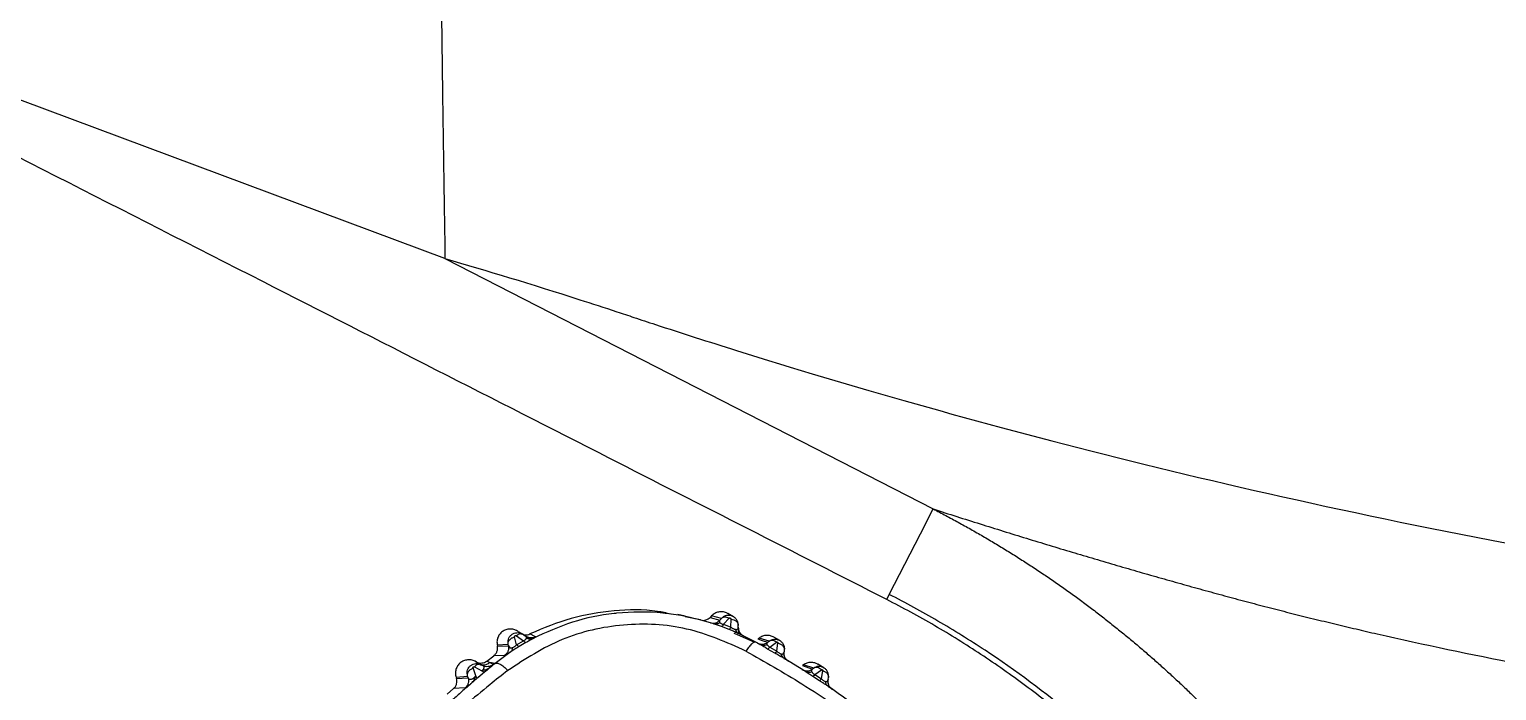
# Model space of a CAD drawing. Extents: x 398 to 508, y 623 to 782.
# Drawn here: x 402.606 to 405.625, y 677.75 to 679.111 of the extents above; entities that cross this region are included whole.
import ezdxf

# ---------------------------------------------------------------- set-up
doc = ezdxf.new("R2010")
doc.units = 0
doc.header["$MEASUREMENT"] = 0
doc.layers.add('GEOMETRY', color=2, linetype='Continuous', lineweight=25)

msp = doc.modelspace()

# ---------------------------------------------------------------- linework, layer by layer
at = {"layer": 'GEOMETRY'}
for p, q in [((403.461, 678.6395), (401.2147, 679.4781)), ((403.461, 678.6395), (404.4656, 678.1242)), ((404.3699, 677.9378), (404.3752, 677.9483)), ((403.9549, 677.9033), (403.9399, 677.9072)), ((404.0097, 677.9044), (404.0063, 677.9009)), ((404.03, 677.8991), (404.0097, 677.9044)), ((404.0545, 677.9024), (404.0432, 677.909)), ((403.9866, 677.8958), (403.9552, 677.902)), ((403.9866, 677.8958), (404.0067, 677.8903)), ((404.0063, 677.9009), (404.0267, 677.8954)), ((404.03, 677.8991), (404.0267, 677.8954)), ((404.0454, 677.8763), (404.0301, 677.8822)), ((404.0339, 677.8868), (404.0454, 677.8992)), ((404.0339, 677.8868), (404.0494, 677.8807)), ((404.0545, 677.8726), (404.0454, 677.8763)), ((404.0494, 677.8807), (404.0495, 677.8975)), ((404.0644, 677.8812), (404.0645, 677.8846)), ((403.5684, 677.8444), (403.5908, 677.8458)), ((403.5684, 677.8444), (403.5689, 677.8417)), ((403.5908, 677.8458), (403.5908, 677.8537)), ((403.5916, 677.8425), (403.5908, 677.8458)), ((403.6083, 677.8446), (403.6043, 677.861)), ((403.608, 677.8634), (403.6224, 677.8531)), ((403.6083, 677.8446), (403.6224, 677.8531)), ((403.6118, 677.8718), (403.6223, 677.8657)), ((403.6276, 677.8492), (403.6138, 677.8409)), ((403.6223, 677.8657), (403.6266, 677.8626)), ((403.6471, 677.8609), (403.6359, 677.8671)), ((404.0628, 677.8649), (404.0557, 677.868)), ((404.0972, 677.8502), (404.0628, 677.8649)), ((404.1008, 677.8501), (404.0634, 677.8689)), ((404.1097, 677.8451), (404.1008, 677.8501)), ((404.1074, 677.8586), (404.1048, 677.8567)), ((404.1048, 677.8567), (404.1139, 677.8535)), ((404.128, 677.8523), (404.1074, 677.8586)), ((404.1139, 677.8535), (404.1249, 677.8498)), ((404.1249, 677.8498), (404.128, 677.8523)), ((404.1297, 677.8397), (404.1429, 677.8502)), ((404.1497, 677.8535), (404.1377, 677.8604)), ((404.144, 677.8313), (404.146, 677.8484)), ((403.547, 677.8112), (403.5612, 677.8221)), ((403.5837, 677.8227), (403.5612, 677.8221)), ((403.5969, 677.8307), (403.5639, 677.8061)), ((403.5689, 677.8417), (403.5916, 677.8425)), ((403.5858, 677.8238), (403.5837, 677.8227)), ((404.1394, 677.8276), (404.1249, 677.836)), ((404.1297, 677.8397), (404.144, 677.8313)), ((404.2026, 677.7895), (404.1568, 677.8177)), ((404.1592, 677.8338), (404.1587, 677.8301)), ((403.5072, 677.7804), (403.5064, 677.788)), ((403.5245, 677.7811), (403.5187, 677.797)), ((403.5214, 677.7993), (403.5367, 677.7914)), ((403.5257, 677.8092), (403.5228, 677.8107)), ((403.5228, 677.8107), (403.535, 677.8037)), ((403.5316, 677.8059), (403.5257, 677.8092)), ((403.5425, 677.7885), (403.5294, 677.7775)), ((403.5387, 677.8018), (403.5316, 677.8059)), ((403.535, 677.8037), (403.5387, 677.8018)), ((403.5367, 677.7914), (403.5425, 677.7885)), ((403.5555, 677.7992), (403.5425, 677.7885)), ((403.5529, 677.8079), (403.547, 677.8112)), ((403.5639, 677.8061), (403.5529, 677.8079)), ((403.5601, 677.8039), (403.5529, 677.8079)), ((403.556, 677.7996), (403.5555, 677.7992)), ((404.1986, 677.8033), (404.1963, 677.8018)), ((404.1963, 677.8018), (404.2169, 677.7944)), ((404.2198, 677.7966), (404.1986, 677.8033)), ((404.2198, 677.7966), (404.2169, 677.7944)), ((404.222, 677.7833), (404.2356, 677.7933)), ((404.222, 677.7833), (404.2354, 677.7746)), ((404.2405, 677.7974), (404.2281, 677.8046)), ((404.2354, 677.7746), (404.2382, 677.7917)), ((403.4657, 677.7432), (403.4788, 677.7545)), ((403.5026, 677.756), (403.4788, 677.7545)), ((403.4838, 677.778), (403.5072, 677.7804)), ((403.4838, 677.778), (403.4846, 677.7754)), ((403.4846, 677.7754), (403.5085, 677.7769)), ((403.5085, 677.7769), (403.5072, 677.7804)), ((403.515, 677.7652), (403.5267, 677.7752)), ((403.5269, 677.7752), (403.5245, 677.7811)), ((403.5294, 677.7775), (403.5267, 677.7752)), ((404.2315, 677.7706), (404.218, 677.7793)), ((404.2491, 677.7732), (404.2498, 677.7773)), ((404.2572, 677.7534), (404.2575, 677.7534))]:
    msp.add_line(p, q, dxfattribs=at)
at = {"layer": 'GEOMETRY', "flags": 128}
msp.add_lwpolyline([(404.3752, 677.9483), (404.4393, 678.073), (404.4656, 678.1242)], dxfattribs=at)
at = {"layer": 'GEOMETRY'}
for points, knots in [([(403.4001, 685.4404), (403.4005, 685.286), (403.4028, 684.5617), (403.4123, 682.6975), (403.4319, 680.7027), (403.4527, 679.1963), (403.4581, 678.8297), (403.4593, 678.7481)], [0.4597949, 0.4597949, 0.4597949, 0.4597949, 0.4767228, 0.5392228, 0.6642228, 0.6954728, 0.704428, 0.704428, 0.704428, 0.704428]), ([(404.3699, 677.9378), (404.1796, 678.0348), (403.7521, 678.2528), (403.0402, 678.6156), (402.5186, 678.8813), (402.2342, 679.0261)], [0, 0, 0, 0, 0.267266, 0.600599, 1, 1, 1, 1]), ([(403.461, 678.6395), (403.546, 678.6152), (403.6614, 678.58), (403.8002, 678.535), (403.8381, 678.5225), (403.8499, 678.5185)], [0, 0, 0, 0, 0.0625, 0.078125, 0.08514392, 0.08514392, 0.08514392, 0.08514392]), ([(403.8499, 678.5185), (403.8644, 678.5137), (403.9324, 678.4912), (404.2263, 678.3969), (404.8137, 678.2277), (405.6189, 678.0513), (406.3503, 677.9329), (406.9411, 677.8598), (407.5721, 677.8062), (408.2408, 677.7759), (408.8274, 677.773), (409.3128, 677.786), (409.6845, 677.8039), (410.0002, 677.8257), (410.2218, 677.8446), (410.3159, 677.8534), (410.3458, 677.8563)], [0.0851439, 0.0851439, 0.0851439, 0.0851439, 0.09375, 0.125, 0.25, 0.375, 0.4375, 0.5, 0.5625, 0.625, 0.6875, 0.71875, 0.75, 0.78125, 0.796875, 0.8041129, 0.8041129, 0.8041129, 0.8041129]), ([(404.4656, 678.1242), (404.4742, 678.1197), (404.4915, 678.1107), (404.5172, 678.0968), (404.5427, 678.0827), (404.5679, 678.0682), (404.5929, 678.0535), (404.6176, 678.0384), (404.642, 678.0231), (404.6662, 678.0076), (404.6901, 677.9917), (404.7137, 677.9756), (404.7371, 677.9592), (404.7602, 677.9426), (404.783, 677.9257), (404.8055, 677.9086), (404.8278, 677.8912), (404.8498, 677.8736), (404.8715, 677.8558), (404.8929, 677.8378), (404.914, 677.8195), (404.9349, 677.801), (404.9554, 677.7823), (404.9757, 677.7634), (404.9957, 677.7443), (405.0153, 677.725), (405.0347, 677.7055), (405.0538, 677.6858), (405.0726, 677.666), (405.091, 677.6459), (405.1092, 677.6257), (405.1271, 677.6053), (405.1447, 677.5848), (405.1619, 677.5641), (405.1789, 677.5433), (405.1956, 677.5223), (405.212, 677.5011), (405.228, 677.4799), (405.2438, 677.4585), (405.2593, 677.4369), (405.2745, 677.4153), (405.2894, 677.3935), (405.3039, 677.3717), (405.3182, 677.3497), (405.3322, 677.3276), (405.3459, 677.3054), (405.3592, 677.2831), (405.3723, 677.2608), (405.3851, 677.2383), (405.3976, 677.2158), (405.4098, 677.1931), (405.4217, 677.1705), (405.4333, 677.1477), (405.4446, 677.1249), (405.4556, 677.102), (405.4663, 677.0791), (405.4767, 677.0561), (405.4868, 677.033), (405.4966, 677.0099), (405.5061, 676.9868), (405.5154, 676.9636), (405.5243, 676.9404), (405.533, 676.9172), (405.5413, 676.8939), (405.5494, 676.8706), (405.5572, 676.8473), (405.5647, 676.824), (405.572, 676.8007), (405.5789, 676.7774), (405.5856, 676.754), (405.592, 676.7307), (405.5981, 676.7073), (405.604, 676.684), (405.6096, 676.6607), (405.6149, 676.6374), (405.62, 676.6141), (405.6232, 676.5986), (405.6247, 676.5908)], [0, 0, 0, 0, 0.014727, 0.029417, 0.044068, 0.058682, 0.073258, 0.087797, 0.102297, 0.11676, 0.131185, 0.145572, 0.159922, 0.174233, 0.188507, 0.202743, 0.216941, 0.231101, 0.245223, 0.259308, 0.273355, 0.287364, 0.301335, 0.315269, 0.329165, 0.343024, 0.356845, 0.370629, 0.384374, 0.398082, 0.411752, 0.425384, 0.438979, 0.452536, 0.466056, 0.479538, 0.492982, 0.506389, 0.519759, 0.533091, 0.546385, 0.559642, 0.572861, 0.586043, 0.599187, 0.612293, 0.625362, 0.638394, 0.651387, 0.664343, 0.677262, 0.690143, 0.702987, 0.715792, 0.728561, 0.741292, 0.753986, 0.766642, 0.779261, 0.791842, 0.804387, 0.816893, 0.829362, 0.841793, 0.854187, 0.866544, 0.878863, 0.891145, 0.903389, 0.915596, 0.927766, 0.939898, 0.951993, 0.964051, 0.976071, 0.988054, 1, 1, 1, 1]), ([(404.4656, 678.1242), (404.4817, 678.119), (404.514, 678.1087), (404.5621, 678.0935), (404.6098, 678.0786), (404.6573, 678.0639), (404.7044, 678.0495), (404.7512, 678.0354), (404.7976, 678.0216), (404.8437, 678.008), (404.8896, 677.9947), (404.9351, 677.9817), (404.9804, 677.9689), (405.0255, 677.9564), (405.0703, 677.9441), (405.1149, 677.9322), (405.1593, 677.9206), (405.2036, 677.9093), (405.2477, 677.8983), (405.2917, 677.8876), (405.3355, 677.8772), (405.4619, 677.8479), (405.6692, 677.8043), (405.9593, 677.7544), (406.2537, 677.7147), (406.5573, 677.6847), (406.8743, 677.664), (407.21, 677.6523), (407.5689, 677.6494), (407.9557, 677.6552), (408.3763, 677.6693), (408.7044, 677.6856), (408.9131, 677.6977), (408.9863, 677.7021), (409.0605, 677.7066), (409.1357, 677.7114), (409.2118, 677.7164), (409.289, 677.7216), (409.3672, 677.727), (409.4464, 677.7326), (409.5267, 677.7385), (409.608, 677.7445), (409.6904, 677.7508), (409.7738, 677.7574), (409.8584, 677.7641), (409.9441, 677.7711), (410.0308, 677.7784), (410.1187, 677.7858), (410.2077, 677.7936), (410.2979, 677.8016), (410.3891, 677.8098), (410.4509, 677.8155), (410.4819, 677.8183)], [0, 0, 0, 0, 0.0093749, 0.0187499, 0.028125, 0.0375001, 0.0468752, 0.0562502, 0.0656252, 0.0750002, 0.0843752, 0.0937502, 0.1031253, 0.1125004, 0.1218755, 0.1312505, 0.1406256, 0.1500006, 0.1593757, 0.1687509, 0.1781261, 0.1875013, 0.2500022, 0.3125012, 0.3750016, 0.4375014, 0.5000021, 0.5625048, 0.6250041, 0.6875036, 0.7500019, 0.8124981, 0.8218729, 0.8312476, 0.8406224, 0.8499974, 0.8593726, 0.8687478, 0.8781227, 0.8874973, 0.8968719, 0.9062468, 0.915622, 0.9249975, 0.9343731, 0.9437484, 0.9531234, 0.9624984, 0.9718736, 0.981249, 0.9906245, 1, 1, 1, 1]), ([(405.4225, 676.5503), (405.4206, 676.5596), (405.4168, 676.5781), (405.4106, 676.6058), (405.404, 676.6334), (405.3971, 676.6609), (405.3898, 676.6882), (405.3821, 676.7154), (405.374, 676.7424), (405.3655, 676.7693), (405.3567, 676.7961), (405.3475, 676.8228), (405.3379, 676.8493), (405.328, 676.8756), (405.3176, 676.9019), (405.3069, 676.928), (405.2958, 676.954), (405.273, 677.0054), (405.2361, 677.0813), (405.1813, 677.1794), (405.1211, 677.2743), (405.0336, 677.3965), (404.9116, 677.5399), (404.7879, 677.6555), (404.7004, 677.7264), (404.6558, 677.7606), (404.6103, 677.7935), (404.564, 677.825), (404.5168, 677.8553), (404.4687, 677.8842), (404.4198, 677.9119), (404.3865, 677.9292), (404.3699, 677.9378)], [0, 0, 0, 0, 0.015788, 0.031547, 0.04728, 0.062991, 0.078682, 0.094357, 0.11002, 0.125672, 0.141317, 0.156959, 0.172601, 0.188245, 0.203895, 0.219555, 0.235226, 0.250913, 0.313297, 0.375549, 0.437868, 0.50045, 0.625599, 0.750596, 0.78186, 0.81305, 0.84419, 0.875304, 0.906418, 0.937556, 0.968742, 1, 1, 1, 1]), ([(405.4338, 676.5525), (405.4188, 676.6271), (405.3998, 676.7002), (405.3539, 676.8433), (405.327, 676.9133), (405.2652, 677.0503), (405.2304, 677.1173), (405.1527, 677.2481), (405.1106, 677.3107), (404.9745, 677.4904), (404.8712, 677.5995), (404.6963, 677.7461), (404.6354, 677.7915), (404.5405, 677.8543), (404.5081, 677.8744), (404.4425, 677.9128), (404.4091, 677.931), (404.3752, 677.9483)], [0, 0, 0, 0, 0.125, 0.125, 0.25, 0.25, 0.375, 0.375, 0.5, 0.5, 0.75, 0.75, 0.875, 0.875, 0.9375, 0.9375, 1, 1, 1, 1]), ([(403.9257, 677.9079), (403.9166, 677.9099), (403.8783, 677.9183), (403.8085, 677.9162), (403.7193, 677.9024), (403.6638, 677.8789), (403.6359, 677.8671)], [0, 0, 0, 0, 0.0939189, 0.3945493, 0.6956275, 1, 1, 1, 1]), ([(404.0139, 677.8881), (403.9883, 677.8952), (403.9563, 677.9042), (403.9215, 677.9086), (403.9126, 677.9095), (403.9104, 677.9098), (403.9097, 677.9098), (403.9096, 677.9099), (403.8779, 677.9129), (403.8441, 677.9128), (403.7817, 677.9061), (403.7216, 677.8942), (403.6689, 677.87), (403.6424, 677.8579)], [0, 0, 0, 0, 0.2082, 0.260693, 0.274113, 0.277664, 0.278653, 0.278952, 0.27912, 0.526842, 0.539473, 0.768615, 1, 1, 1, 1]), ([(404.043, 677.9087), (404.0421, 677.9094), (404.0388, 677.9115), (404.0322, 677.9129), (404.0239, 677.9125), (404.016, 677.9098), (404.0118, 677.9062), (404.0097, 677.9044)], [0, 0, 0, 0, 0.093298, 0.319974, 0.546649, 0.773325, 1, 1, 1, 1]), ([(404.0645, 677.8846), (404.0643, 677.887), (404.0639, 677.8912), (404.061, 677.8968), (404.0571, 677.901), (404.052, 677.904), (404.0463, 677.9054), (404.0403, 677.9051), (404.0346, 677.9031), (404.0316, 677.9005), (404.03, 677.8991)], [0, 0, 0, 0, 0.150026, 0.264695, 0.386799, 0.506391, 0.628102, 0.750272, 0.873009, 1, 1, 1, 1]), ([(404.0803, 677.8318), (404.0404, 677.8495), (403.961, 677.8848), (403.8276, 677.891), (403.6983, 677.8622), (403.6263, 677.8153), (403.5902, 677.7918)], [0, 0, 0, 0, 0.251476, 0.500099, 0.748747, 1, 1, 1, 1]), ([(403.9866, 677.8958), (403.9884, 677.8954), (403.992, 677.8946), (403.9974, 677.8955), (404.0024, 677.8975), (404.005, 677.8998), (404.0063, 677.9009)], [0, 0, 0, 0, 0.254088, 0.511673, 0.759824, 1, 1, 1, 1]), ([(404.0067, 677.8903), (404.0085, 677.8899), (404.012, 677.8891), (404.0175, 677.8898), (404.0226, 677.8918), (404.0253, 677.8942), (404.0267, 677.8954)], [0, 0, 0, 0, 0.24521, 0.499997, 0.754786, 1, 1, 1, 1]), ([(404.0067, 677.8903), (404.0071, 677.8902), (404.0079, 677.89), (404.012, 677.8887), (404.0139, 677.8881)], [0, 0, 0, 0, 0.529299, 1, 1, 1, 1]), ([(404.0267, 677.8904), (404.0257, 677.8898), (404.0237, 677.8886), (404.0204, 677.8876), (404.017, 677.8873), (404.0149, 677.8878), (404.0139, 677.8881)], [0, 0, 0, 0, 0.241912, 0.492587, 0.747086, 1, 1, 1, 1]), ([(404.0301, 677.8822), (404.0272, 677.8832), (404.0211, 677.8855), (404.0163, 677.8872), (404.0139, 677.8881)], [0, 0, 0, 0, 0.4711705, 1, 1, 1, 1]), ([(404.0267, 677.8954), (404.0261, 677.8946), (404.0251, 677.8931), (404.0262, 677.8913), (404.0267, 677.8904)], [0, 0, 0, 0, 0.52785, 1, 1, 1, 1]), ([(404.0267, 677.8904), (404.027, 677.8901), (404.0277, 677.8894), (404.0293, 677.8884), (404.0314, 677.8874), (404.033, 677.887), (404.0339, 677.8868)], [0, 0, 0, 0, 0.272495, 0.525015, 0.76235, 1, 1, 1, 1]), ([(404.0454, 677.8992), (404.044, 677.8998), (404.0411, 677.9011), (404.0368, 677.9017), (404.0329, 677.9012), (404.031, 677.8998), (404.03, 677.8991)], [0, 0, 0, 0, 0.236544, 0.488622, 0.746745, 1, 1, 1, 1]), ([(404.0339, 677.8868), (404.0331, 677.8855), (404.0316, 677.883), (404.0306, 677.8824), (404.0301, 677.8822)], [0, 0, 0, 0, 0.497179, 1, 1, 1, 1]), ([(404.0454, 677.8992), (404.0455, 677.8994), (404.0459, 677.8996), (404.0464, 677.8999), (404.0469, 677.8999), (404.0473, 677.8999), (404.0476, 677.8998), (404.0481, 677.8997), (404.0487, 677.8994), (404.0491, 677.8988), (404.0494, 677.8982), (404.0495, 677.8977), (404.0495, 677.8975)], [0, 0, 0, 0, 0.132673, 0.253631, 0.310559, 0.365854, 0.420561, 0.475786, 0.591188, 0.717618, 0.855031, 1, 1, 1, 1]), ([(404.0494, 677.8807), (404.0485, 677.8795), (404.0469, 677.877), (404.0459, 677.8765), (404.0454, 677.8763)], [0, 0, 0, 0, 0.500046, 1, 1, 1, 1]), ([(404.0494, 677.8807), (404.0501, 677.8802), (404.0516, 677.8792), (404.054, 677.8779), (404.0564, 677.877), (404.0577, 677.8766), (404.0584, 677.8765)], [0, 0, 0, 0, 0.265392, 0.510123, 0.749622, 1, 1, 1, 1]), ([(404.0495, 677.8975), (404.0515, 677.8971), (404.0557, 677.8963), (404.0607, 677.8932), (404.064, 677.8891), (404.0643, 677.886), (404.0645, 677.8846)], [0, 0, 0, 0, 0.24163, 0.5, 0.75837, 1, 1, 1, 1]), ([(404.0584, 677.8765), (404.059, 677.8763), (404.0602, 677.8761), (404.062, 677.8763), (404.0641, 677.8775), (404.0643, 677.8797), (404.0644, 677.8812)], [0, 0, 0, 0, 0.102534, 0.213631, 0.457718, 1, 1, 1, 1]), ([(404.0584, 677.8765), (404.0589, 677.8747), (404.0598, 677.8712), (404.0622, 677.8697), (404.0634, 677.8689)], [0, 0, 0, 0, 0.5, 1, 1, 1, 1]), ([(404.0633, 677.869), (404.064, 677.8687), (404.0652, 677.8681), (404.0661, 677.8684), (404.0653, 677.8714), (404.0648, 677.8772), (404.0644, 677.881)], [0, 0, 0, 0, 0.138495, 0.271344, 0.523067, 1, 1, 1, 1]), ([(404.0644, 677.8812), (404.0645, 677.8794), (404.0647, 677.8756), (404.067, 677.8704), (404.0706, 677.8659), (404.0739, 677.8639), (404.0754, 677.863)], [0, 0, 0, 0, 0.24483, 0.500002, 0.755173, 1, 1, 1, 1]), ([(403.5908, 677.8537), (403.5913, 677.8554), (403.5923, 677.859), (403.5957, 677.8637), (403.6003, 677.8673), (403.6057, 677.8694), (403.6115, 677.8699), (403.6173, 677.8688), (403.6207, 677.8667), (403.6223, 677.8657)], [0, 0, 0, 0, 0.135176, 0.27999, 0.421876, 0.566004, 0.710322, 0.854948, 1, 1, 1, 1]), ([(403.5908, 677.8458), (403.5908, 677.8473), (403.5908, 677.8503), (403.5937, 677.8549), (403.5984, 677.8589), (403.6024, 677.8603), (403.6043, 677.861)], [0, 0, 0, 0, 0.241629, 0.499998, 0.758369, 1, 1, 1, 1]), ([(403.6, 677.8389), (403.6006, 677.8392), (403.6019, 677.8397), (403.6042, 677.8411), (403.6065, 677.8427), (403.6077, 677.844), (403.6083, 677.8446)], [0, 0, 0, 0, 0.251071, 0.490727, 0.735067, 1, 1, 1, 1]), ([(403.6043, 677.861), (403.6043, 677.8613), (403.6042, 677.8617), (403.6044, 677.8624), (403.6047, 677.863), (403.6052, 677.8634), (403.6056, 677.8636), (403.6059, 677.8638), (403.6063, 677.8638), (403.6068, 677.8639), (403.6074, 677.8637), (403.6078, 677.8635), (403.608, 677.8634)], [0, 0, 0, 0, 0.144988, 0.282396, 0.408827, 0.524229, 0.57945, 0.634159, 0.689453, 0.746382, 0.867343, 1, 1, 1, 1]), ([(403.6223, 677.8657), (403.6214, 677.8663), (403.6195, 677.8673), (403.6157, 677.8672), (403.6118, 677.866), (403.6093, 677.8642), (403.608, 677.8634)], [0, 0, 0, 0, 0.253258, 0.511382, 0.763459, 1, 1, 1, 1]), ([(403.6138, 677.8409), (403.6131, 677.8411), (403.6117, 677.8414), (403.6095, 677.8435), (403.6083, 677.8446)], [0, 0, 0, 0, 0.499986, 1, 1, 1, 1]), ([(403.6156, 677.8689), (403.6172, 677.868), (403.6203, 677.866), (403.6257, 677.865), (403.631, 677.8652), (403.6343, 677.8664), (403.6359, 677.8671)], [0, 0, 0, 0, 0.254075, 0.511661, 0.759811, 1, 1, 1, 1]), ([(403.6224, 677.8531), (403.6232, 677.8534), (403.6248, 677.8541), (403.626, 677.8551), (403.6266, 677.8556), (403.6271, 677.8561), (403.628, 677.8569), (403.6283, 677.8576), (403.6285, 677.858)], [0, 0, 0, 0, 0.235622, 0.471634, 0.480551, 0.54513, 0.725606, 1, 1, 1, 1]), ([(403.6276, 677.8492), (403.627, 677.8493), (403.6256, 677.8497), (403.6235, 677.8519), (403.6224, 677.8531)], [0, 0, 0, 0, 0.503043, 1, 1, 1, 1]), ([(403.6471, 677.8609), (403.6454, 677.8602), (403.6421, 677.8588), (403.6365, 677.8586), (403.6311, 677.8598), (403.6281, 677.8617), (403.6266, 677.8626)], [0, 0, 0, 0, 0.245213, 0.5, 0.754788, 1, 1, 1, 1]), ([(403.6285, 677.858), (403.6287, 677.8589), (403.629, 677.8607), (403.6274, 677.862), (403.6266, 677.8626)], [0, 0, 0, 0, 0.473645, 1, 1, 1, 1]), ([(403.6424, 677.8579), (403.6416, 677.8574), (403.6405, 677.8567), (403.639, 677.8558), (403.6373, 677.8547), (403.6335, 677.8525), (403.6299, 677.8504), (403.6276, 677.8492)], [0, 0, 0, 0, 0.22155, 0.3323, 0.397743, 0.620158, 1, 1, 1, 1]), ([(403.6424, 677.8579), (403.6413, 677.8574), (403.6392, 677.8565), (403.6356, 677.8562), (403.632, 677.8566), (403.6297, 677.8575), (403.6285, 677.858)], [0, 0, 0, 0, 0.252786, 0.507301, 0.758048, 1, 1, 1, 1]), ([(403.6297, 677.8607), (403.6312, 677.8601), (403.6345, 677.8588), (403.6395, 677.8584), (403.6443, 677.8592), (403.6468, 677.8605), (403.648, 677.8611)], [0, 0, 0, 0, 0.243525, 0.492992, 0.745874, 1, 1, 1, 1]), ([(403.6358, 677.8589), (403.6383, 677.8589), (403.6435, 677.8588), (403.647, 677.8607), (403.6487, 677.8616)], [0, 0, 0, 0, 0.490437, 1, 1, 1, 1]), ([(403.6424, 677.8579), (403.6438, 677.8587), (403.6469, 677.8604), (403.647, 677.8607), (403.6471, 677.8609)], [0, 0, 0, 0, 0.472059, 1, 1, 1, 1]), ([(404.0544, 677.8726), (404.056, 677.872), (404.059, 677.8708), (404.0608, 677.8703), (404.0617, 677.87)], [0, 0, 0, 0, 0.520906, 1, 1, 1, 1]), ([(404.0634, 677.8689), (404.0607, 677.8701), (404.0578, 677.8713), (404.0546, 677.8726), (404.0545, 677.8726)], [0, 0, 0, 0, 0.956804, 1, 1, 1, 1]), ([(404.0634, 677.8689), (404.0653, 677.8681), (404.0692, 677.8662), (404.0744, 677.8636), (404.075, 677.8633), (404.0754, 677.863)], [0, 0, 0, 0, 0.215082, 0.452843, 1, 1, 1, 1]), ([(404.1008, 677.8501), (404.0997, 677.8503), (404.0975, 677.8509), (404.0926, 677.8474), (404.0867, 677.8412), (404.0824, 677.8349), (404.0803, 677.8318)], [0, 0, 0, 0, 0.2462416, 0.5000517, 0.7538348, 1, 1, 1, 1]), ([(404.1034, 677.8484), (404.1051, 677.8475), (404.1073, 677.8464), (404.1097, 677.8462), (404.1103, 677.8462)], [0, 0, 0, 0, 0.76199, 1, 1, 1, 1]), ([(404.1034, 677.8484), (404.1038, 677.8482), (404.1045, 677.8479), (404.108, 677.846), (404.1097, 677.8451)], [0, 0, 0, 0, 0.5249198, 1, 1, 1, 1]), ([(404.1377, 677.8604), (404.1353, 677.8615), (404.1305, 677.8638), (404.1224, 677.8644), (404.1143, 677.8629), (404.1097, 677.86), (404.1074, 677.8586)], [0, 0, 0, 0, 0.242463, 0.4949753, 0.7474877, 1, 1, 1, 1]), ([(404.1249, 677.836), (404.1222, 677.8376), (404.1163, 677.8411), (404.112, 677.8437), (404.1097, 677.8451)], [0, 0, 0, 0, 0.473222, 1, 1, 1, 1]), ([(404.1237, 677.8449), (404.1226, 677.8444), (404.1202, 677.8435), (404.1165, 677.8431), (404.1129, 677.8435), (404.1107, 677.8446), (404.1097, 677.8451)], [0, 0, 0, 0, 0.24107, 0.491816, 0.746797, 1, 1, 1, 1]), ([(404.1103, 677.8462), (404.1116, 677.846), (404.1149, 677.8456), (404.1201, 677.8468), (404.1233, 677.8488), (404.1249, 677.8498)], [0, 0, 0, 0, 0.263469, 0.639532, 1, 1, 1, 1]), ([(404.1249, 677.8498), (404.1242, 677.8491), (404.123, 677.8478), (404.1235, 677.8458), (404.1237, 677.8449)], [0, 0, 0, 0, 0.523683, 1, 1, 1, 1]), ([(404.1237, 677.8449), (404.124, 677.8445), (404.1244, 677.8436), (404.1256, 677.8423), (404.1273, 677.8408), (404.1289, 677.84), (404.1297, 677.8397)], [0, 0, 0, 0, 0.278003, 0.534773, 0.770599, 1, 1, 1, 1]), ([(404.128, 677.8523), (404.1294, 677.8532), (404.1324, 677.8551), (404.1377, 677.8563), (404.1433, 677.8562), (404.1487, 677.8543), (404.1536, 677.8509), (404.1573, 677.8461), (404.1595, 677.8401), (404.1593, 677.8359), (404.1592, 677.8338)], [0, 0, 0, 0, 0.11373, 0.229048, 0.348039, 0.470766, 0.597282, 0.727635, 0.861863, 1, 1, 1, 1]), ([(404.1429, 677.8502), (404.1416, 677.851), (404.139, 677.8527), (404.135, 677.8538), (404.131, 677.8539), (404.129, 677.8528), (404.128, 677.8523)], [0, 0, 0, 0, 0.236741, 0.488701, 0.746654, 1, 1, 1, 1]), ([(404.1429, 677.8502), (404.143, 677.8503), (404.1433, 677.8505), (404.1438, 677.8506), (404.1442, 677.8506), (404.1445, 677.8505), (404.1448, 677.8504), (404.1451, 677.8503), (404.1455, 677.8499), (404.1459, 677.8494), (404.146, 677.8489), (404.146, 677.8485), (404.146, 677.8484)], [0, 0, 0, 0, 0.13219, 0.252148, 0.308539, 0.363365, 0.417718, 0.472733, 0.588185, 0.715206, 0.853659, 1, 1, 1, 1]), ([(404.146, 677.8484), (404.148, 677.8477), (404.1519, 677.8464), (404.1565, 677.8428), (404.1593, 677.8383), (404.1592, 677.8352), (404.1592, 677.8338)], [0, 0, 0, 0, 0.2417879, 0.5, 0.7582121, 1, 1, 1, 1]), ([(403.5612, 677.8221), (403.5626, 677.8233), (403.5655, 677.8258), (403.5681, 677.8309), (403.5695, 677.8363), (403.5691, 677.8399), (403.5689, 677.8417)], [0, 0, 0, 0, 0.253851, 0.511392, 0.75983, 1, 1, 1, 1]), ([(403.5916, 677.8425), (403.5918, 677.8407), (403.5922, 677.8369), (403.5908, 677.8314), (403.588, 677.8263), (403.5851, 677.8239), (403.5837, 677.8227)], [0, 0, 0, 0, 0.244829, 0.5, 0.755171, 1, 1, 1, 1]), ([(403.5969, 677.8307), (403.5951, 677.8295), (403.5916, 677.8272), (403.5873, 677.8246), (403.5863, 677.8241), (403.5858, 677.8238)], [0, 0, 0, 0, 0.296247, 0.586858, 1, 1, 1, 1]), ([(403.5916, 677.8425), (403.5923, 677.841), (403.5933, 677.8389), (403.5962, 677.8381), (403.5982, 677.8382), (403.5994, 677.8387), (403.6, 677.8389)], [0, 0, 0, 0, 0.551209, 0.790493, 0.899445, 1, 1, 1, 1]), ([(403.6138, 677.8409), (403.6107, 677.8391), (403.6049, 677.8356), (403.5995, 677.8322), (403.5969, 677.8307)], [0, 0, 0, 0, 0.524097, 1, 1, 1, 1]), ([(403.5969, 677.8307), (403.5979, 677.8316), (403.5997, 677.8335), (403.5999, 677.8371), (403.6, 677.8389)], [0, 0, 0, 0, 0.499999, 1, 1, 1, 1]), ([(404.0803, 677.8318), (404.1189, 677.8098), (404.2032, 677.7619), (404.3303, 677.6736), (404.4639, 677.5662), (404.5961, 677.4428), (404.7269, 677.3029), (404.8041, 677.1983), (404.844, 677.1442)], [0, 0, 0, 0, 0.129548, 0.282447, 0.44601, 0.624613, 0.805705, 1, 1, 1, 1]), ([(404.1297, 677.8397), (404.1287, 677.8386), (404.1267, 677.8365), (404.1255, 677.8362), (404.1249, 677.836)], [0, 0, 0, 0, 0.496, 1, 1, 1, 1]), ([(404.144, 677.8313), (404.143, 677.8302), (404.1411, 677.8281), (404.14, 677.8278), (404.1394, 677.8276)], [0, 0, 0, 0, 0.499944, 1, 1, 1, 1]), ([(404.1568, 677.8177), (404.1539, 677.8193), (404.1484, 677.8225), (404.1423, 677.8259), (404.1394, 677.8276)], [0, 0, 0, 0, 0.519238, 1, 1, 1, 1]), ([(404.144, 677.8313), (404.1447, 677.8307), (404.146, 677.8294), (404.1483, 677.8278), (404.1506, 677.8266), (404.1518, 677.8262), (404.1524, 677.8259)], [0, 0, 0, 0, 0.266278, 0.509161, 0.747532, 1, 1, 1, 1]), ([(404.1524, 677.8259), (404.153, 677.8258), (404.1541, 677.8254), (404.1558, 677.8255), (404.158, 677.8266), (404.1584, 677.8287), (404.1587, 677.8301)], [0, 0, 0, 0, 0.10259, 0.214045, 0.458693, 1, 1, 1, 1]), ([(404.1524, 677.8259), (404.1527, 677.8241), (404.1533, 677.8205), (404.1557, 677.8186), (404.1568, 677.8177)], [0, 0, 0, 0, 0.500002, 1, 1, 1, 1]), ([(404.168, 677.8105), (404.1676, 677.8109), (404.167, 677.8113), (404.1619, 677.8146), (404.1584, 677.8167), (404.1568, 677.8177)], [0, 0, 0, 0, 0.5635734, 0.8051355, 1, 1, 1, 1]), ([(404.168, 677.8105), (404.1665, 677.8116), (404.1634, 677.8139), (404.1602, 677.8188), (404.1584, 677.8244), (404.1586, 677.8283), (404.1587, 677.8301)], [0, 0, 0, 0, 0.244606, 0.5, 0.755394, 1, 1, 1, 1]), ([(404.1629, 677.8149), (404.1628, 677.8151), (404.1624, 677.8155), (404.1611, 677.8174), (404.1596, 677.8203), (404.1585, 677.8245), (404.1585, 677.8273), (404.1585, 677.8289)], [0, 0, 0, 0, 0.0649619, 0.1542444, 0.4495312, 0.6968339, 1, 1, 1, 1]), ([(404.1585, 677.8166), (404.1587, 677.8165), (404.1598, 677.8158), (404.1608, 677.8152), (404.1614, 677.8149), (404.1614, 677.8148)], [0, 0, 0, 0, 0.175226, 0.85567, 1, 1, 1, 1]), ([(403.5902, 677.7918), (403.5778, 677.7821), (403.5486, 677.7592), (403.5007, 677.7188), (403.4424, 677.6671), (403.3848, 677.6118), (403.328, 677.5532), (403.2745, 677.4941), (403.218, 677.4257), (403.1619, 677.3511), (403.107, 677.2711), (403.0543, 677.1872), (403.0017, 677.0948), (402.9685, 677.0292), (402.9519, 676.9941), (402.9519, 676.9941), (402.9518, 676.9941), (402.9518, 676.9941), (402.9518, 676.9941), (402.9518, 676.994), (402.9518, 676.994), (402.9518, 676.9939), (402.9517, 676.9938), (402.9515, 676.9934), (402.951, 676.9924), (402.9494, 676.9889), (402.9435, 676.9763), (402.9313, 676.9494), (402.9115, 676.9042), (402.8922, 676.8564), (402.8757, 676.8129), (402.8642, 676.7808), (402.8542, 676.7519), (402.8457, 676.7261), (402.8328, 676.6855), (402.817, 676.6314), (402.7993, 676.5632), (402.7839, 676.4962), (402.7701, 676.4266), (402.7563, 676.3439), (402.7462, 676.2623), (402.7396, 676.1818), (402.7361, 676.1107), (402.7349, 676.0441), (402.7354, 676.0015), (402.7356, 675.9838)], [0, 0, 0, 0, 0.023144, 0.05484, 0.091564, 0.136206, 0.170367, 0.209427, 0.251228, 0.298444, 0.343948, 0.391377, 0.441313, 0.497426, 0.497427, 0.497428, 0.497429, 0.497432, 0.497437, 0.497446, 0.497463, 0.497497, 0.497564, 0.497711, 0.498058, 0.499248, 0.503302, 0.518104, 0.541837, 0.574517, 0.592617, 0.609041, 0.623786, 0.63685, 0.648231, 0.685287, 0.718359, 0.749985, 0.784568, 0.820855, 0.870939, 0.90326, 0.937451, 0.973984, 1, 1, 1, 1]), ([(403.5064, 677.788), (403.5066, 677.7897), (403.5072, 677.7933), (403.5099, 677.7982), (403.514, 677.8022), (403.519, 677.805), (403.5246, 677.8061), (403.5301, 677.8058), (403.5334, 677.8044), (403.535, 677.8037)], [0, 0, 0, 0, 0.136146, 0.281466, 0.428059, 0.578069, 0.723652, 0.864267, 1, 1, 1, 1]), ([(403.5072, 677.7804), (403.5071, 677.7818), (403.5067, 677.7849), (403.509, 677.7897), (403.5131, 677.7941), (403.5169, 677.796), (403.5187, 677.797)], [0, 0, 0, 0, 0.241786, 0.499998, 0.758211, 1, 1, 1, 1]), ([(403.5187, 677.797), (403.5186, 677.7972), (403.5185, 677.7975), (403.5186, 677.7981), (403.5188, 677.7986), (403.5191, 677.799), (403.5195, 677.7992), (403.5197, 677.7994), (403.52, 677.7995), (403.5204, 677.7995), (403.5209, 677.7995), (403.5212, 677.7994), (403.5214, 677.7993)], [0, 0, 0, 0, 0.146361, 0.284808, 0.41183, 0.527282, 0.582294, 0.636648, 0.691473, 0.747865, 0.867827, 1, 1, 1, 1]), ([(403.535, 677.8037), (403.534, 677.8041), (403.532, 677.8048), (403.5283, 677.8041), (403.5247, 677.8023), (403.5225, 677.8003), (403.5214, 677.7993)], [0, 0, 0, 0, 0.253348, 0.511302, 0.763261, 1, 1, 1, 1]), ([(403.5257, 677.8092), (403.5275, 677.8085), (403.531, 677.807), (403.5368, 677.807), (403.5424, 677.8082), (403.5454, 677.8102), (403.547, 677.8112)], [0, 0, 0, 0, 0.253715, 0.509834, 0.758299, 1, 1, 1, 1]), ([(403.5555, 677.7992), (403.5497, 677.7945), (403.5411, 677.7873), (403.5324, 677.78), (403.5295, 677.7775)], [0, 0, 0, 0, 0.663169, 1, 1, 1, 1]), ([(403.5316, 677.8059), (403.5333, 677.8051), (403.5368, 677.8037), (403.5426, 677.8035), (403.5482, 677.8048), (403.5514, 677.8069), (403.5529, 677.8079)], [0, 0, 0, 0, 0.244768, 0.500064, 0.755326, 1, 1, 1, 1]), ([(403.5367, 677.7914), (403.5373, 677.7918), (403.5383, 677.7925), (403.5395, 677.7936), (403.5405, 677.7949), (403.5413, 677.7963), (403.5416, 677.7975), (403.5415, 677.7988), (403.5409, 677.8004), (403.5395, 677.8012), (403.5387, 677.8018)], [0, 0, 0, 0, 0.079086, 0.133913, 0.200461, 0.312241, 0.428543, 0.526289, 0.702284, 1, 1, 1, 1]), ([(403.5555, 677.7992), (403.5538, 677.798), (403.5506, 677.7957), (403.5442, 677.7927), (403.5395, 677.7919), (403.5367, 677.7914)], [0, 0, 0, 0, 0.298965, 0.578216, 1, 1, 1, 1]), ([(403.5601, 677.8039), (403.5586, 677.8028), (403.5554, 677.8007), (403.5497, 677.7994), (403.5439, 677.7996), (403.5404, 677.801), (403.5387, 677.8018)], [0, 0, 0, 0, 0.244705, 0.5, 0.755295, 1, 1, 1, 1]), ([(403.5639, 677.8061), (403.5625, 677.805), (403.5603, 677.8032), (403.5577, 677.801), (403.5564, 677.8), (403.556, 677.7996)], [0, 0, 0, 0, 0.528606, 0.827155, 1, 1, 1, 1]), ([(403.556, 677.7996), (403.5574, 677.8009), (403.5601, 677.8034), (403.5601, 677.8037), (403.5601, 677.8039)], [0, 0, 0, 0, 0.518872, 1, 1, 1, 1]), ([(403.5639, 677.8061), (403.5652, 677.8066), (403.5679, 677.8076), (403.5742, 677.8052), (403.5817, 677.8002), (403.5874, 677.7946), (403.5902, 677.7918)], [0, 0, 0, 0, 0.2398, 0.491268, 0.747303, 1, 1, 1, 1]), ([(404.1952, 677.7939), (404.1969, 677.7929), (404.1991, 677.7916), (404.2017, 677.7914), (404.2024, 677.7914)], [0, 0, 0, 0, 0.731182, 1, 1, 1, 1]), ([(404.228, 677.8044), (404.226, 677.8055), (404.2215, 677.8078), (404.2138, 677.8086), (404.2056, 677.8074), (404.2009, 677.8047), (404.1986, 677.8033)], [0, 0, 0, 0, 0.218309, 0.478873, 0.739436, 1, 1, 1, 1]), ([(404.2024, 677.7914), (404.2036, 677.7911), (404.2068, 677.7906), (404.2119, 677.7916), (404.2153, 677.7935), (404.2169, 677.7944)], [0, 0, 0, 0, 0.248648, 0.632431, 1, 1, 1, 1]), ([(404.218, 677.7793), (404.2153, 677.7811), (404.2095, 677.7849), (404.205, 677.788), (404.2026, 677.7895)], [0, 0, 0, 0, 0.473443, 1, 1, 1, 1]), ([(404.2157, 677.7888), (404.2146, 677.7885), (404.2123, 677.7877), (404.2089, 677.7875), (404.2055, 677.788), (404.2036, 677.789), (404.2026, 677.7895)], [0, 0, 0, 0, 0.240727, 0.491147, 0.74614, 1, 1, 1, 1]), ([(404.2169, 677.7944), (404.2161, 677.7937), (404.2147, 677.7923), (404.2154, 677.7899), (404.2157, 677.7888)], [0, 0, 0, 0, 0.526973, 1, 1, 1, 1]), ([(404.2157, 677.7888), (404.216, 677.7884), (404.2166, 677.7875), (404.2177, 677.7863), (404.2188, 677.7853), (404.2198, 677.7845), (404.2209, 677.7838), (404.2217, 677.7834), (404.2219, 677.7833), (404.222, 677.7833)], [0, 0, 0, 0, 0.277232, 0.531793, 0.620229, 0.767289, 0.926588, 0.974406, 1, 1, 1, 1]), ([(404.222, 677.7833), (404.2211, 677.7822), (404.2193, 677.7801), (404.2184, 677.7796), (404.218, 677.7793)], [0, 0, 0, 0, 0.496231, 1, 1, 1, 1]), ([(404.2498, 677.7773), (404.2499, 677.779), (404.2503, 677.7827), (404.2489, 677.7881), (404.2459, 677.7931), (404.2415, 677.7971), (404.2359, 677.7996), (404.23, 677.8003), (404.2244, 677.7993), (404.2213, 677.7974), (404.2198, 677.7966)], [0, 0, 0, 0, 0.117933, 0.239777, 0.365562, 0.495333, 0.631944, 0.761558, 0.884208, 1, 1, 1, 1]), ([(404.2356, 677.7933), (404.2343, 677.7943), (404.2317, 677.7963), (404.2273, 677.7979), (404.2231, 677.7981), (404.2209, 677.7971), (404.2198, 677.7966)], [0, 0, 0, 0, 0.2393, 0.493099, 0.750585, 1, 1, 1, 1]), ([(404.2356, 677.7933), (404.2358, 677.7934), (404.236, 677.7936), (404.2365, 677.7936), (404.2369, 677.7936), (404.2372, 677.7935), (404.2375, 677.7933), (404.2378, 677.793), (404.2381, 677.7926), (404.2382, 677.7922), (404.2382, 677.7919), (404.2382, 677.7917)], [0, 0, 0, 0, 0.136149, 0.260496, 0.374339, 0.429311, 0.484179, 0.597306, 0.720627, 0.855667, 1, 1, 1, 1]), ([(404.2382, 677.7917), (404.2399, 677.791), (404.2436, 677.7895), (404.2476, 677.7858), (404.25, 677.7815), (404.2499, 677.7786), (404.2498, 677.7773)], [0, 0, 0, 0, 0.242506, 0.5, 0.757494, 1, 1, 1, 1]), ([(403.5151, 677.7652), (403.5109, 677.7616), (403.5004, 677.7526), (403.4867, 677.7405), (403.4773, 677.732), (403.474, 677.7291)], [0, 0, 0, 0, 0.304807, 0.763892, 1, 1, 1, 1]), ([(403.4788, 677.7545), (403.4801, 677.7559), (403.4829, 677.7587), (403.485, 677.7642), (403.4859, 677.7699), (403.4851, 677.7736), (403.4846, 677.7754)], [0, 0, 0, 0, 0.253687, 0.509855, 0.758386, 1, 1, 1, 1]), ([(403.5085, 677.7769), (403.509, 677.7751), (403.5098, 677.7713), (403.5089, 677.7655), (403.5066, 677.7601), (403.5039, 677.7574), (403.5026, 677.756)], [0, 0, 0, 0, 0.2446055, 0.5, 0.7553944, 1, 1, 1, 1]), ([(403.515, 677.7652), (403.5133, 677.7638), (403.51, 677.7612), (403.5065, 677.7585), (403.5036, 677.7565), (403.503, 677.7562), (403.5026, 677.756)], [0, 0, 0, 0, 0.217056, 0.42966, 0.698276, 1, 1, 1, 1]), ([(403.5085, 677.7769), (403.5092, 677.7759), (403.5104, 677.7739), (403.5133, 677.7735), (403.5163, 677.7744), (403.5181, 677.7752), (403.5196, 677.7761), (403.5209, 677.7771), (403.5217, 677.7779), (403.5224, 677.7786), (403.5234, 677.7796), (403.5241, 677.7806), (403.5245, 677.7811)], [0, 0, 0, 0, 0.310024, 0.585718, 0.692349, 0.74531, 0.798926, 0.862433, 0.88153, 0.891455, 0.942928, 1, 1, 1, 1]), ([(403.515, 677.7652), (403.5162, 677.7663), (403.5187, 677.7687), (403.5225, 677.7741), (403.5237, 677.7783), (403.5245, 677.7811)], [0, 0, 0, 0, 0.24777, 0.493288, 1, 1, 1, 1]), ([(404.2354, 677.7746), (404.2346, 677.7735), (404.2328, 677.7714), (404.2319, 677.7708), (404.2315, 677.7706)], [0, 0, 0, 0, 0.499955, 1, 1, 1, 1]), ([(404.2481, 677.7601), (404.2462, 677.7613), (404.2431, 677.7633), (404.2395, 677.7654), (404.2379, 677.7664), (404.2369, 677.7671), (404.2347, 677.7685), (404.2328, 677.7698), (404.2315, 677.7706)], [0, 0, 0, 0, 0.396945, 0.618382, 0.624027, 0.667314, 0.786302, 1, 1, 1, 1]), ([(404.2354, 677.7746), (404.2361, 677.7739), (404.2374, 677.7727), (404.2396, 677.7711), (404.2418, 677.77), (404.2429, 677.7696), (404.2435, 677.7693)], [0, 0, 0, 0, 0.258987, 0.498251, 0.740212, 1, 1, 1, 1]), ([(404.2435, 677.7693), (404.2444, 677.7692), (404.2462, 677.7688), (404.2483, 677.77), (404.2488, 677.7719), (404.2491, 677.7732)], [0, 0, 0, 0, 0.21677, 0.461638, 1, 1, 1, 1]), ([(404.2435, 677.7693), (404.2436, 677.7683), (404.2438, 677.7663), (404.2448, 677.7638), (404.2462, 677.7616), (404.2475, 677.7606), (404.2481, 677.7601)], [0, 0, 0, 0, 0.247807, 0.500002, 0.752196, 1, 1, 1, 1]), ([(404.2478, 677.7603), (404.2487, 677.7596), (404.2505, 677.7584), (404.2529, 677.7568), (404.2545, 677.7557), (404.2544, 677.7558), (404.2544, 677.7558)], [0, 0, 0, 0, 0.217511, 0.429228, 0.820929, 1, 1, 1, 1]), ([(404.8612, 677.1568), (404.8185, 677.2152), (404.7331, 677.3319), (404.5851, 677.49), (404.4247, 677.6356), (404.3069, 677.7186), (404.2481, 677.7601)], [0, 0, 0, 0, 0.250561, 0.500844, 0.750768, 1, 1, 1, 1]), ([(404.2575, 677.7534), (404.2574, 677.7535), (404.2572, 677.7537), (404.2549, 677.7554), (404.2524, 677.7572), (404.2495, 677.7591), (404.2481, 677.7601)], [0, 0, 0, 0, 0.3655255, 0.5700579, 0.7853592, 1, 1, 1, 1]), ([(404.2491, 677.7732), (404.249, 677.7714), (404.2487, 677.7676), (404.2494, 677.7636), (404.2504, 677.7619), (404.2505, 677.7619)], [0, 0, 0, 0, 0.480097, 0.980975, 1, 1, 1, 1]), ([(404.253, 677.7576), (404.2529, 677.7578), (404.2525, 677.7583), (404.2516, 677.7595), (404.2506, 677.7613), (404.2495, 677.7642), (404.2486, 677.7682), (404.2489, 677.7714), (404.2491, 677.773)], [0, 0, 0, 0, 0.0779114, 0.2012366, 0.3227028, 0.449155, 0.720517, 1, 1, 1, 1])]:
    msp.add_open_spline(points, degree=3, knots=knots, dxfattribs=at)
for points in [[(403.4593, 678.7481), (403.4599, 678.7119), (403.4604, 678.6757), (403.461, 678.6395)], [(403.6118, 677.8718), (403.6094, 677.8732), (403.6047, 677.8761), (403.5964, 677.8775), (403.5881, 677.8766), (403.5805, 677.8732), (403.5742, 677.8678), (403.5698, 677.8607), (403.5675, 677.8526), (403.5681, 677.8471), (403.5684, 677.8444)], [(403.5228, 677.8107), (403.5203, 677.8118), (403.5153, 677.8139), (403.507, 677.814), (403.4991, 677.812), (403.4921, 677.8077), (403.4867, 677.8015), (403.4833, 677.7941), (403.482, 677.7859), (403.4832, 677.7806), (403.4838, 677.778)]]:
    msp.add_open_spline(points, degree=3, dxfattribs=at)

doc.saveas('drawing.dxf')
